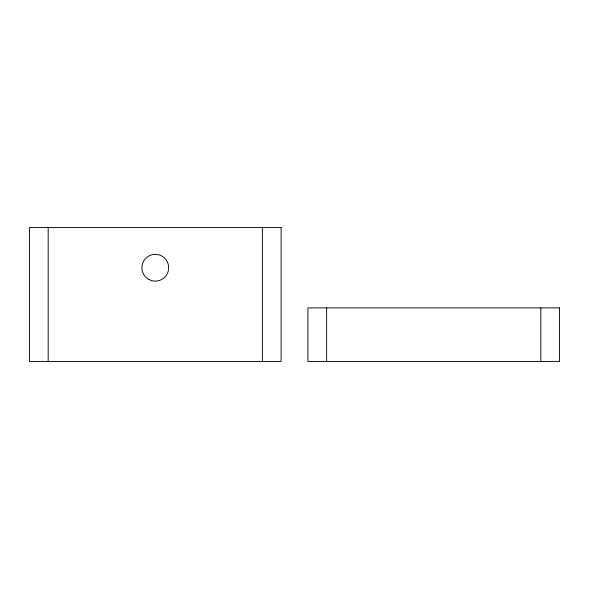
<?xml version="1.0" encoding="UTF-8"?>
<svg xmlns="http://www.w3.org/2000/svg" width="589" height="589" viewBox="0 0 589 589"><rect width="100%" height="100%" fill="white"/><g stroke="black" fill="none" stroke-linecap="round" stroke-linejoin="round"><path stroke-width="0.88" d="M540.812 307.885L540.812 361.432M326.63 307.885L326.63 361.432M262.37 227.568L262.37 361.432M48.188 227.568L48.188 361.432M281.115 227.568L29.45 227.568L29.45 361.432L281.115 361.432L281.115 227.568M559.55 307.885L307.885 307.885L307.885 361.432L559.55 361.432L559.55 307.885M148.59 279.319A13.385 13.385 0 0 0 168.668 267.73A13.385 13.385 0 0 0 148.59 256.134A13.385 13.385 0 0 0 148.59 279.319"/></g></svg>
